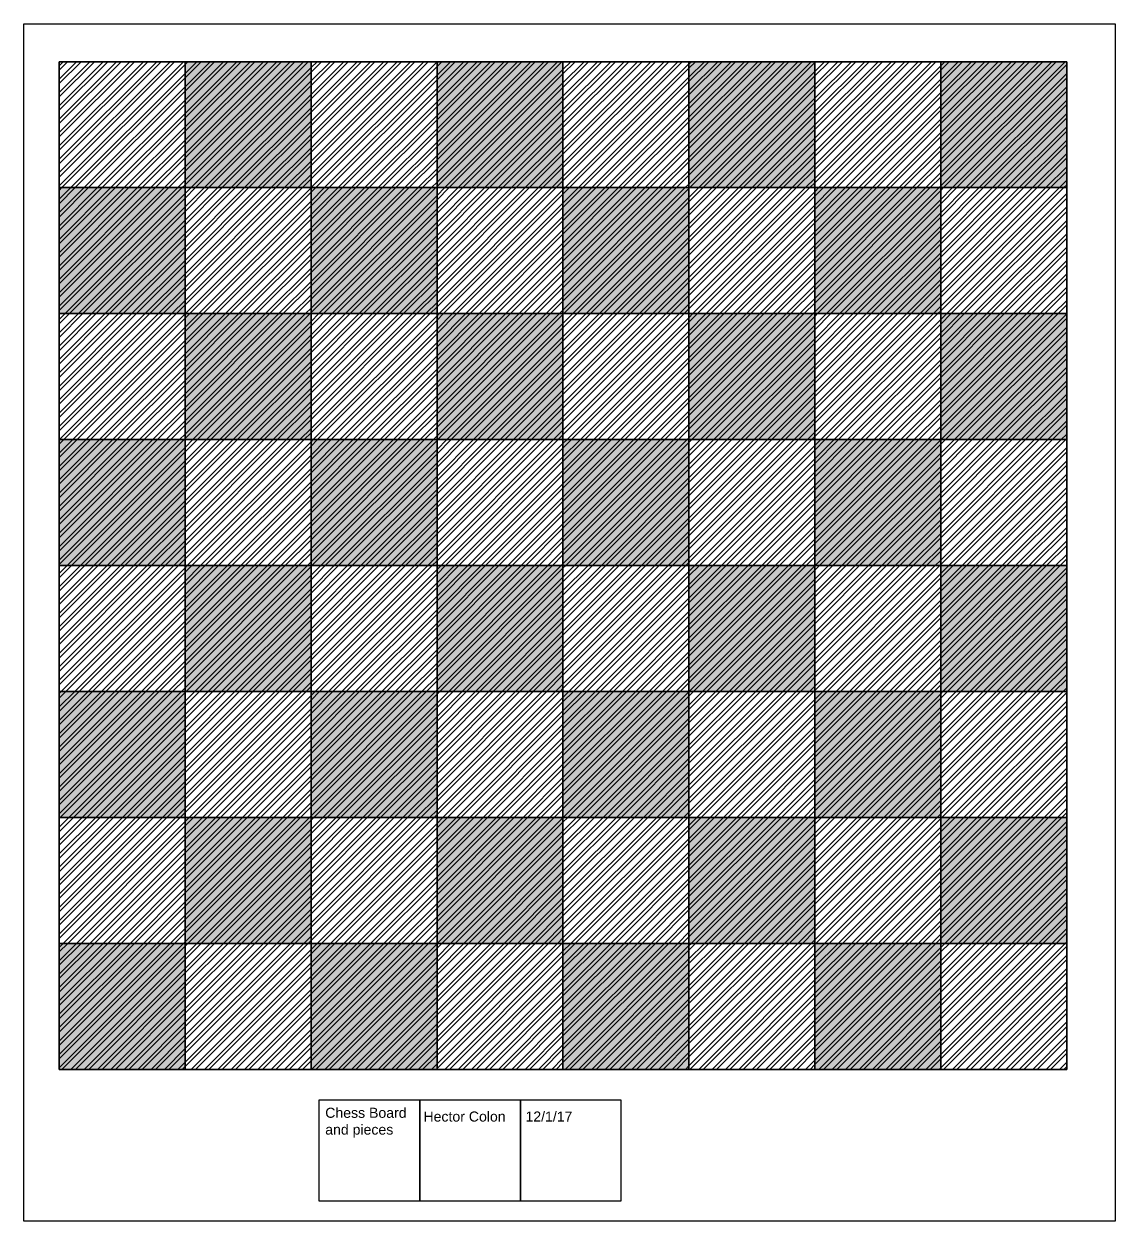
# Model space of a CAD drawing. Header units: centimetres. Extents: x -79 to 365, y -14 to 140.
# Drawn here: x -79.46 to -36.14, y 44.72 to 92.24 of the extents above; entities that cross this region are included whole.
import ezdxf

# ---------------------------------------------------------------- set-up
doc = ezdxf.new("R2010")
doc.units = ezdxf.units.CM
doc.header["$MEASUREMENT"] = 0
doc.layers.add('Layer1', color=250, linetype='Continuous')
doc.styles.get("Standard").update_dxf_attribs({"font": 'arial.ttf'})

msp = doc.modelspace()

# ---------------------------------------------------------------- hatches: boundary and pattern name
at = {"layer": 'Layer1'}
h = msp.add_hatch(dxfattribs=at)
h.set_pattern_fill('ANSI32', color=0)
h.paths.add_polyline_path([(-38.06203, 55.74192), (-43.06203, 55.74192), (-43.06203, 50.74192), (-38.06203, 50.74192)])
h.paths.add_polyline_path([(-48.06203, 55.74192), (-53.06203, 55.74192), (-53.06203, 50.74192), (-48.06203, 50.74192)])
h.paths.add_polyline_path([(-58.06203, 55.74192), (-63.06203, 55.74192), (-63.06203, 50.74192), (-58.06203, 50.74192)])
h.paths.add_polyline_path([(-68.06203, 55.74192), (-73.06203, 55.74192), (-73.06203, 50.74192), (-68.06203, 50.74192)])
h.paths.add_polyline_path([(-73.06203, 60.74192), (-78.06203, 60.74192), (-78.06203, 55.74192), (-73.06203, 55.74192)])
h.paths.add_polyline_path([(-63.06203, 60.74192), (-68.06203, 60.74192), (-68.06203, 55.74192), (-63.06203, 55.74192)])
h.paths.add_polyline_path([(-53.06203, 60.74192), (-58.06203, 60.74192), (-58.06203, 55.74192), (-53.06203, 55.74192)])
h.paths.add_polyline_path([(-43.06203, 60.74192), (-48.06203, 60.74192), (-48.06203, 55.74192), (-43.06203, 55.74192)])
h.paths.add_polyline_path([(-38.06203, 65.74192), (-43.06203, 65.74192), (-43.06203, 60.74192), (-38.06203, 60.74192)])
h.paths.add_polyline_path([(-48.06203, 65.74192), (-53.06203, 65.74192), (-53.06203, 60.74192), (-48.06203, 60.74192)])
h.paths.add_polyline_path([(-58.06203, 65.74192), (-63.06203, 65.74192), (-63.06203, 60.74192), (-58.06203, 60.74192)])
h.paths.add_polyline_path([(-68.06203, 65.74192), (-73.06203, 65.74192), (-73.06203, 60.74192), (-68.06203, 60.74192)])
h.paths.add_polyline_path([(-73.06203, 70.74192), (-78.06203, 70.74192), (-78.06203, 65.74192), (-73.06203, 65.74192)])
h.paths.add_polyline_path([(-63.06203, 70.74192), (-68.06203, 70.74192), (-68.06203, 65.74192), (-63.06203, 65.74192)])
h.paths.add_polyline_path([(-53.06203, 70.74192), (-58.06203, 70.74192), (-58.06203, 65.74192), (-53.06203, 65.74192)])
h.paths.add_polyline_path([(-43.06203, 70.74192), (-48.06203, 70.74192), (-48.06203, 65.74192), (-43.06203, 65.74192)])
h.paths.add_polyline_path([(-38.06203, 75.74192), (-43.06203, 75.74192), (-43.06203, 70.74192), (-38.06203, 70.74192)])
h.paths.add_polyline_path([(-48.06203, 75.74192), (-53.06203, 75.74192), (-53.06203, 70.74192), (-48.06203, 70.74192)])
h.paths.add_polyline_path([(-58.06203, 75.74192), (-63.06203, 75.74192), (-63.06203, 70.74192), (-58.06203, 70.74192)])
h.paths.add_polyline_path([(-68.06203, 75.74192), (-73.06203, 75.74192), (-73.06203, 70.74192), (-68.06203, 70.74192)])
h.paths.add_polyline_path([(-73.06203, 80.74192), (-78.06203, 80.74192), (-78.06203, 75.74192), (-73.06203, 75.74192)])
h.paths.add_polyline_path([(-63.06203, 80.74192), (-68.06203, 80.74192), (-68.06203, 75.74192), (-63.06203, 75.74192)])
h.paths.add_polyline_path([(-53.06203, 80.74192), (-58.06203, 80.74192), (-58.06203, 75.74192), (-53.06203, 75.74192)])
h.paths.add_polyline_path([(-43.06203, 80.74192), (-48.06203, 80.74192), (-48.06203, 75.74192), (-43.06203, 75.74192)])
h.paths.add_polyline_path([(-38.06203, 85.74192), (-43.06203, 85.74192), (-43.06203, 80.74192), (-38.06203, 80.74192)])
h.paths.add_polyline_path([(-48.06203, 85.74192), (-53.06203, 85.74192), (-53.06203, 80.74192), (-48.06203, 80.74192)])
h.paths.add_polyline_path([(-58.06203, 85.74192), (-63.06203, 85.74192), (-63.06203, 80.74192), (-58.06203, 80.74192)])
h.paths.add_polyline_path([(-68.06203, 85.74192), (-73.06203, 85.74192), (-73.06203, 80.74192), (-68.06203, 80.74192)])
h.paths.add_polyline_path([(-73.06203, 90.74192), (-78.06203, 90.74192), (-78.06203, 85.74192), (-73.06203, 85.74192)])
h.paths.add_polyline_path([(-63.06203, 90.74192), (-68.06203, 90.74192), (-68.06203, 85.74192), (-63.06203, 85.74192)])
h.paths.add_polyline_path([(-53.06203, 90.74192), (-58.06203, 90.74192), (-58.06203, 85.74192), (-53.06203, 85.74192)])
h.paths.add_polyline_path([(-43.06203, 90.74192), (-48.06203, 90.74192), (-48.06203, 85.74192), (-43.06203, 85.74192)])
at = {"layer": 'Layer1', "true_color": 0x000000}
h = msp.add_hatch(dxfattribs=at)
h.set_pattern_fill('ANSI32', color=18)
h.paths.add_polyline_path([(-68.06203, 90.74192), (-73.06203, 90.74192), (-73.06203, 85.74192), (-68.06203, 85.74192)])
h.paths.add_polyline_path([(-58.06203, 90.74192), (-63.06203, 90.74192), (-63.06203, 85.74192), (-58.06203, 85.74192)])
h.paths.add_polyline_path([(-48.06203, 90.74192), (-53.06203, 90.74192), (-53.06203, 85.74192), (-48.06203, 85.74192)])
h.paths.add_polyline_path([(-38.06203, 90.74192), (-43.06203, 90.74192), (-43.06203, 85.74192), (-38.06203, 85.74192)])
h.paths.add_polyline_path([(-43.06203, 85.74192), (-48.06203, 85.74192), (-48.06203, 80.74192), (-43.06203, 80.74192)])
h.paths.add_polyline_path([(-53.06203, 85.74192), (-58.06203, 85.74192), (-58.06203, 80.74192), (-53.06203, 80.74192)])
h.paths.add_polyline_path([(-63.06203, 85.74192), (-68.06203, 85.74192), (-68.06203, 80.74192), (-63.06203, 80.74192)])
h.paths.add_polyline_path([(-73.06203, 85.74192), (-78.06203, 85.74192), (-78.06203, 80.74192), (-73.06203, 80.74192)])
h.paths.add_polyline_path([(-73.06203, 75.74192), (-78.06203, 75.74192), (-78.06203, 70.74192), (-73.06203, 70.74192)])
h.paths.add_polyline_path([(-68.06203, 80.74192), (-73.06203, 80.74192), (-73.06203, 75.74192), (-68.06203, 75.74192)])
h.paths.add_polyline_path([(-58.06203, 80.74192), (-63.06203, 80.74192), (-63.06203, 75.74192), (-58.06203, 75.74192)])
h.paths.add_polyline_path([(-48.06203, 80.74192), (-53.06203, 80.74192), (-53.06203, 75.74192), (-48.06203, 75.74192)])
h.paths.add_polyline_path([(-38.06203, 80.74192), (-43.06203, 80.74192), (-43.06203, 75.74192), (-38.06203, 75.74192)])
h.paths.add_polyline_path([(-38.06203, 70.74192), (-43.06203, 70.74192), (-43.06203, 65.74192), (-38.06203, 65.74192)])
h.paths.add_polyline_path([(-43.06203, 75.74192), (-48.06203, 75.74192), (-48.06203, 70.74192), (-43.06203, 70.74192)])
h.paths.add_polyline_path([(-53.06203, 75.74192), (-58.06203, 75.74192), (-58.06203, 70.74192), (-53.06203, 70.74192)])
h.paths.add_polyline_path([(-63.06203, 75.74192), (-68.06203, 75.74192), (-68.06203, 70.74192), (-63.06203, 70.74192)])
h.paths.add_polyline_path([(-68.06203, 70.74192), (-73.06203, 70.74192), (-73.06203, 65.74192), (-68.06203, 65.74192)])
h.paths.add_polyline_path([(-73.06203, 65.74192), (-78.06203, 65.74192), (-78.06203, 60.74192), (-73.06203, 60.74192)])
h.paths.add_polyline_path([(-63.06203, 65.74192), (-68.06203, 65.74192), (-68.06203, 60.74192), (-63.06203, 60.74192)])
h.paths.add_polyline_path([(-58.06203, 70.74192), (-63.06203, 70.74192), (-63.06203, 65.74192), (-58.06203, 65.74192)])
h.paths.add_polyline_path([(-53.06203, 65.74192), (-58.06203, 65.74192), (-58.06203, 60.74192), (-53.06203, 60.74192)])
h.paths.add_polyline_path([(-48.06203, 70.74192), (-53.06203, 70.74192), (-53.06203, 65.74192), (-48.06203, 65.74192)])
h.paths.add_polyline_path([(-43.06203, 65.74192), (-48.06203, 65.74192), (-48.06203, 60.74192), (-43.06203, 60.74192)])
h.paths.add_polyline_path([(-38.06203, 60.74192), (-43.06203, 60.74192), (-43.06203, 55.74192), (-38.06203, 55.74192)])
h.paths.add_polyline_path([(-48.06203, 60.74192), (-53.06203, 60.74192), (-53.06203, 55.74192), (-48.06203, 55.74192)])
h.paths.add_polyline_path([(-43.06203, 55.74192), (-48.06203, 55.74192), (-48.06203, 50.74192), (-43.06203, 50.74192)])
h.paths.add_polyline_path([(-58.06203, 60.74192), (-63.06203, 60.74192), (-63.06203, 55.74192), (-58.06203, 55.74192)])
h.paths.add_polyline_path([(-53.06203, 55.74192), (-58.06203, 55.74192), (-58.06203, 50.74192), (-53.06203, 50.74192)])
h.paths.add_polyline_path([(-63.06203, 55.74192), (-68.06203, 55.74192), (-68.06203, 50.74192), (-63.06203, 50.74192)])
h.paths.add_polyline_path([(-68.06203, 60.74192), (-73.06203, 60.74192), (-73.06203, 55.74192), (-68.06203, 55.74192)])
h.paths.add_polyline_path([(-73.06203, 55.74192), (-78.06203, 55.74192), (-78.06203, 50.74192), (-73.06203, 50.74192)])
h = msp.add_hatch(color=18, dxfattribs=at)
h.dxf.hatch_style = 1
h.paths.add_polyline_path([(-68.06203, 90.74192), (-73.06203, 90.74192), (-73.06203, 85.74192), (-68.06203, 85.74192)])
h.paths.add_polyline_path([(-58.06203, 90.74192), (-63.06203, 90.74192), (-63.06203, 85.74192), (-58.06203, 85.74192)])
h.paths.add_polyline_path([(-48.06203, 90.74192), (-53.06203, 90.74192), (-53.06203, 85.74192), (-48.06203, 85.74192)])
h.paths.add_polyline_path([(-43.06203, 85.74192), (-48.06203, 85.74192), (-48.06203, 80.74192), (-43.06203, 80.74192)])
h.paths.add_polyline_path([(-38.06203, 90.74192), (-43.06203, 90.74192), (-43.06203, 85.74192), (-38.06203, 85.74192)])
h.paths.add_polyline_path([(-53.06203, 85.74192), (-58.06203, 85.74192), (-58.06203, 80.74192), (-53.06203, 80.74192)])
h.paths.add_polyline_path([(-63.06203, 85.74192), (-68.06203, 85.74192), (-68.06203, 80.74192), (-63.06203, 80.74192)])
h.paths.add_polyline_path([(-73.06203, 85.74192), (-78.06203, 85.74192), (-78.06203, 80.74192), (-73.06203, 80.74192)])
h.paths.add_polyline_path([(-73.06203, 75.74192), (-78.06203, 75.74192), (-78.06203, 70.74192), (-73.06203, 70.74192)])
h.paths.add_polyline_path([(-68.06203, 80.74192), (-73.06203, 80.74192), (-73.06203, 75.74192), (-68.06203, 75.74192)])
h.paths.add_polyline_path([(-58.06203, 80.74192), (-63.06203, 80.74192), (-63.06203, 75.74192), (-58.06203, 75.74192)])
h.paths.add_polyline_path([(-48.06203, 80.74192), (-53.06203, 80.74192), (-53.06203, 75.74192), (-48.06203, 75.74192)])
h.paths.add_polyline_path([(-38.06203, 80.74192), (-43.06203, 80.74192), (-43.06203, 75.74192), (-38.06203, 75.74192)])
h.paths.add_polyline_path([(-43.06203, 75.74192), (-48.06203, 75.74192), (-48.06203, 70.74192), (-43.06203, 70.74192)])
h.paths.add_polyline_path([(-53.06203, 75.74192), (-58.06203, 75.74192), (-58.06203, 70.74192), (-53.06203, 70.74192)])
h.paths.add_polyline_path([(-63.06203, 75.74192), (-68.06203, 75.74192), (-68.06203, 70.74192), (-63.06203, 70.74192)])
h.paths.add_polyline_path([(-68.06203, 70.74192), (-73.06203, 70.74192), (-73.06203, 65.74192), (-68.06203, 65.74192)])
h.paths.add_polyline_path([(-73.06203, 65.74192), (-78.06203, 65.74192), (-78.06203, 60.74192), (-73.06203, 60.74192)])
h.paths.add_polyline_path([(-63.06203, 65.74192), (-68.06203, 65.74192), (-68.06203, 60.74192), (-63.06203, 60.74192)])
h.paths.add_polyline_path([(-68.06203, 60.74192), (-73.06203, 60.74192), (-73.06203, 55.74192), (-68.06203, 55.74192)])
h.paths.add_polyline_path([(-73.06203, 55.74192), (-78.06203, 55.74192), (-78.06203, 50.74192), (-73.06203, 50.74192)])
h.paths.add_polyline_path([(-63.06203, 55.74192), (-68.06203, 55.74192), (-68.06203, 50.74192), (-63.06203, 50.74192)])
h.paths.add_polyline_path([(-58.06203, 60.74192), (-63.06203, 60.74192), (-63.06203, 55.74192), (-58.06203, 55.74192)])
h.paths.add_polyline_path([(-58.06203, 70.74192), (-63.06203, 70.74192), (-63.06203, 65.74192), (-58.06203, 65.74192)])
h.paths.add_polyline_path([(-53.06203, 65.74192), (-58.06203, 65.74192), (-58.06203, 60.74192), (-53.06203, 60.74192)])
h.paths.add_polyline_path([(-48.06203, 70.74192), (-53.06203, 70.74192), (-53.06203, 65.74192), (-48.06203, 65.74192)])
h.paths.add_polyline_path([(-38.06203, 70.74192), (-43.06203, 70.74192), (-43.06203, 65.74192), (-38.06203, 65.74192)])
h.paths.add_polyline_path([(-43.06203, 65.74192), (-48.06203, 65.74192), (-48.06203, 60.74192), (-43.06203, 60.74192)])
h.paths.add_polyline_path([(-48.06203, 60.74192), (-53.06203, 60.74192), (-53.06203, 55.74192), (-48.06203, 55.74192)])
h.paths.add_polyline_path([(-53.06203, 55.74192), (-58.06203, 55.74192), (-58.06203, 50.74192), (-53.06203, 50.74192)])
h.paths.add_polyline_path([(-43.06203, 55.74192), (-48.06203, 55.74192), (-48.06203, 50.74192), (-43.06203, 50.74192)])
h.paths.add_polyline_path([(-38.06203, 60.74192), (-43.06203, 60.74192), (-43.06203, 55.74192), (-38.06203, 55.74192)])

# ---------------------------------------------------------------- linework, layer by layer
for points in [[(-78.06203, 85.74192), (-73.06203, 85.74192), (-73.06203, 90.74192), (-78.06203, 90.74192)], [(-73.06203, 85.74192), (-68.06203, 85.74192), (-68.06203, 90.74192), (-73.06203, 90.74192)], [(-68.06203, 85.74192), (-63.06203, 85.74192), (-63.06203, 90.74192), (-68.06203, 90.74192)], [(-63.06203, 85.74192), (-58.06203, 85.74192), (-58.06203, 90.74192), (-63.06203, 90.74192)], [(-58.06203, 85.74192), (-53.06203, 85.74192), (-53.06203, 90.74192), (-58.06203, 90.74192)], [(-53.06203, 85.74192), (-48.06203, 85.74192), (-48.06203, 90.74192), (-53.06203, 90.74192)], [(-48.06203, 85.74192), (-43.06203, 85.74192), (-43.06203, 90.74192), (-48.06203, 90.74192)], [(-43.06203, 85.74192), (-38.06203, 85.74192), (-38.06203, 90.74192), (-43.06203, 90.74192)], [(-78.06203, 80.74192), (-73.06203, 80.74192), (-73.06203, 85.74192), (-78.06203, 85.74192)], [(-73.06203, 80.74192), (-68.06203, 80.74192), (-68.06203, 85.74192), (-73.06203, 85.74192)], [(-68.06203, 80.74192), (-63.06203, 80.74192), (-63.06203, 85.74192), (-68.06203, 85.74192)], [(-63.06203, 80.74192), (-58.06203, 80.74192), (-58.06203, 85.74192), (-63.06203, 85.74192)], [(-58.06203, 80.74192), (-53.06203, 80.74192), (-53.06203, 85.74192), (-58.06203, 85.74192)], [(-53.06203, 80.74192), (-48.06203, 80.74192), (-48.06203, 85.74192), (-53.06203, 85.74192)], [(-48.06203, 80.74192), (-43.06203, 80.74192), (-43.06203, 85.74192), (-48.06203, 85.74192)], [(-43.06203, 80.74192), (-38.06203, 80.74192), (-38.06203, 85.74192), (-43.06203, 85.74192)], [(-78.06203, 75.74192), (-73.06203, 75.74192), (-73.06203, 80.74192), (-78.06203, 80.74192)], [(-73.06203, 75.74192), (-68.06203, 75.74192), (-68.06203, 80.74192), (-73.06203, 80.74192)], [(-68.06203, 75.74192), (-63.06203, 75.74192), (-63.06203, 80.74192), (-68.06203, 80.74192)], [(-63.06203, 75.74192), (-58.06203, 75.74192), (-58.06203, 80.74192), (-63.06203, 80.74192)], [(-58.06203, 75.74192), (-53.06203, 75.74192), (-53.06203, 80.74192), (-58.06203, 80.74192)], [(-53.06203, 75.74192), (-48.06203, 75.74192), (-48.06203, 80.74192), (-53.06203, 80.74192)], [(-48.06203, 75.74192), (-43.06203, 75.74192), (-43.06203, 80.74192), (-48.06203, 80.74192)], [(-43.06203, 75.74192), (-38.06203, 75.74192), (-38.06203, 80.74192), (-43.06203, 80.74192)], [(-78.06203, 70.74192), (-73.06203, 70.74192), (-73.06203, 75.74192), (-78.06203, 75.74192)], [(-73.06203, 70.74192), (-68.06203, 70.74192), (-68.06203, 75.74192), (-73.06203, 75.74192)], [(-68.06203, 70.74192), (-63.06203, 70.74192), (-63.06203, 75.74192), (-68.06203, 75.74192)], [(-63.06203, 70.74192), (-58.06203, 70.74192), (-58.06203, 75.74192), (-63.06203, 75.74192)], [(-58.06203, 70.74192), (-53.06203, 70.74192), (-53.06203, 75.74192), (-58.06203, 75.74192)], [(-53.06203, 70.74192), (-48.06203, 70.74192), (-48.06203, 75.74192), (-53.06203, 75.74192)], [(-48.06203, 70.74192), (-43.06203, 70.74192), (-43.06203, 75.74192), (-48.06203, 75.74192)], [(-43.06203, 70.74192), (-38.06203, 70.74192), (-38.06203, 75.74192), (-43.06203, 75.74192)], [(-78.06203, 65.74192), (-73.06203, 65.74192), (-73.06203, 70.74192), (-78.06203, 70.74192)], [(-73.06203, 65.74192), (-68.06203, 65.74192), (-68.06203, 70.74192), (-73.06203, 70.74192)], [(-68.06203, 65.74192), (-63.06203, 65.74192), (-63.06203, 70.74192), (-68.06203, 70.74192)], [(-63.06203, 65.74192), (-58.06203, 65.74192), (-58.06203, 70.74192), (-63.06203, 70.74192)], [(-58.06203, 65.74192), (-53.06203, 65.74192), (-53.06203, 70.74192), (-58.06203, 70.74192)], [(-53.06203, 65.74192), (-48.06203, 65.74192), (-48.06203, 70.74192), (-53.06203, 70.74192)], [(-48.06203, 65.74192), (-43.06203, 65.74192), (-43.06203, 70.74192), (-48.06203, 70.74192)], [(-43.06203, 65.74192), (-38.06203, 65.74192), (-38.06203, 70.74192), (-43.06203, 70.74192)], [(-78.06203, 60.74192), (-73.06203, 60.74192), (-73.06203, 65.74192), (-78.06203, 65.74192)], [(-73.06203, 60.74192), (-68.06203, 60.74192), (-68.06203, 65.74192), (-73.06203, 65.74192)], [(-68.06203, 60.74192), (-63.06203, 60.74192), (-63.06203, 65.74192), (-68.06203, 65.74192)], [(-63.06203, 60.74192), (-58.06203, 60.74192), (-58.06203, 65.74192), (-63.06203, 65.74192)], [(-58.06203, 60.74192), (-53.06203, 60.74192), (-53.06203, 65.74192), (-58.06203, 65.74192)], [(-53.06203, 60.74192), (-48.06203, 60.74192), (-48.06203, 65.74192), (-53.06203, 65.74192)], [(-48.06203, 60.74192), (-43.06203, 60.74192), (-43.06203, 65.74192), (-48.06203, 65.74192)], [(-43.06203, 60.74192), (-38.06203, 60.74192), (-38.06203, 65.74192), (-43.06203, 65.74192)], [(-78.06203, 55.74192), (-73.06203, 55.74192), (-73.06203, 60.74192), (-78.06203, 60.74192)], [(-73.06203, 55.74192), (-68.06203, 55.74192), (-68.06203, 60.74192), (-73.06203, 60.74192)], [(-68.06203, 55.74192), (-63.06203, 55.74192), (-63.06203, 60.74192), (-68.06203, 60.74192)], [(-63.06203, 55.74192), (-58.06203, 55.74192), (-58.06203, 60.74192), (-63.06203, 60.74192)], [(-58.06203, 55.74192), (-53.06203, 55.74192), (-53.06203, 60.74192), (-58.06203, 60.74192)], [(-53.06203, 55.74192), (-48.06203, 55.74192), (-48.06203, 60.74192), (-53.06203, 60.74192)], [(-48.06203, 55.74192), (-43.06203, 55.74192), (-43.06203, 60.74192), (-48.06203, 60.74192)], [(-43.06203, 55.74192), (-38.06203, 55.74192), (-38.06203, 60.74192), (-43.06203, 60.74192)], [(-78.06203, 50.74192), (-73.06203, 50.74192), (-73.06203, 55.74192), (-78.06203, 55.74192)], [(-73.06203, 50.74192), (-68.06203, 50.74192), (-68.06203, 55.74192), (-73.06203, 55.74192)], [(-68.06203, 50.74192), (-63.06203, 50.74192), (-63.06203, 55.74192), (-68.06203, 55.74192)], [(-63.06203, 50.74192), (-58.06203, 50.74192), (-58.06203, 55.74192), (-63.06203, 55.74192)], [(-58.06203, 50.74192), (-53.06203, 50.74192), (-53.06203, 55.74192), (-58.06203, 55.74192)], [(-53.06203, 50.74192), (-48.06203, 50.74192), (-48.06203, 55.74192), (-53.06203, 55.74192)], [(-48.06203, 50.74192), (-43.06203, 50.74192), (-43.06203, 55.74192), (-48.06203, 55.74192)], [(-43.06203, 50.74192), (-38.06203, 50.74192), (-38.06203, 55.74192), (-43.06203, 55.74192)], [(-67.74969, 45.51843), (-63.74969, 45.51843), (-63.74969, 49.51843), (-67.74969, 49.51843)], [(-63.74969, 45.51843), (-59.74969, 45.51843), (-59.74969, 49.51843), (-63.74969, 49.51843)], [(-59.74969, 45.51843), (-55.74969, 45.51843), (-55.74969, 49.51843), (-59.74969, 49.51843)]]:
    msp.add_lwpolyline(points, close=True)
at = {"layer": 'Layer1'}
for points in [[(-79.46197, 92.24042), (-36.14348, 92.24042), (-36.14348, 44.72171), (-79.46197, 44.72171)], [(-78.06203, 90.74192), (-38.06203, 90.74192), (-38.06203, 50.74192), (-78.06203, 50.74192)]]:
    msp.add_lwpolyline(points, close=True, dxfattribs=at)

# ---------------------------------------------------------------- texts
at = {"char_height": 0.4, "attachment_point": 1}
for s, heights, insert in [('Chess Board \\Pand pieces', [1.18454], (-67.50052, 49.21982)), ('Hector Colon', [1.554312234475219e-15], (-63.60019, 49.07051)), ('12/1/17', [0], (-59.55035, 49.07051))]:
    msp.add_mtext_dynamic_manual_height_columns(s, width=4, gutter_width=1, heights=heights, dxfattribs=dict(at, insert=insert))

doc.saveas('drawing.dxf')
